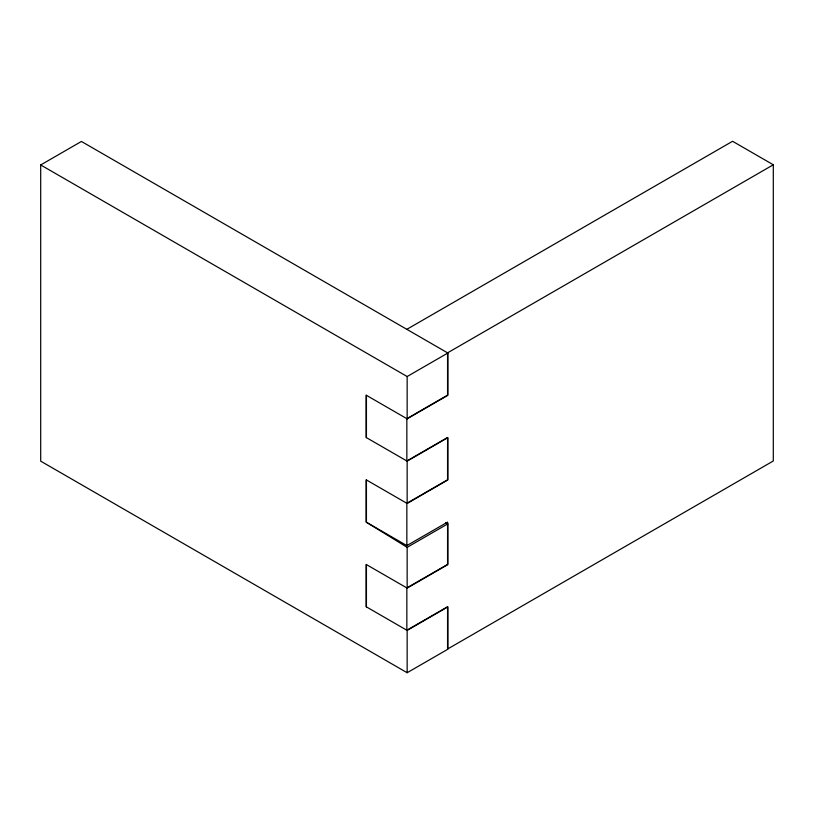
<?xml version="1.0" encoding="UTF-8"?>
<svg xmlns="http://www.w3.org/2000/svg" width="814" height="814" viewBox="0 0 814 814"><rect width="100%" height="100%" fill="white"/><g stroke="black" fill="none" stroke-linecap="round" stroke-linejoin="round"><path stroke-width="1.22" d="M445.726 522.507L447.863 523.829L447.863 564.59L407.153 588.095L366.137 564.417L366.137 606.725L407.153 630.412L447.863 606.898L447.863 649.216L407.153 672.72L40.7 461.151L40.7 164.957L81.42 141.453L447.863 353.022L447.863 395.329L407.153 418.844L366.137 395.156L366.137 437.474L407.153 461.151L447.863 437.647L447.863 479.955L407.153 503.469L366.137 479.782L366.137 522.1L406.847 545.604L447.568 522.1L447.568 564.417L406.847 587.922L406.847 630.24L447.568 606.725L447.568 649.043L773.3 460.978L773.3 164.784L732.58 141.28L406.847 329.334M773.3 164.784L447.568 352.849L447.568 395.156L406.847 418.671L406.847 460.978L447.568 437.474L447.568 479.782L406.847 503.296L406.847 545.604M40.7 164.957L407.153 376.526L447.863 353.022M407.153 588.095L407.153 547.334L447.863 523.829M407.153 547.334L366.432 522.273L366.432 479.955M407.153 376.526L407.153 418.844M407.153 461.151L407.153 503.469M407.153 630.412L407.153 672.72M366.432 395.329L366.432 437.647M366.432 564.59L366.432 606.898"/></g></svg>
